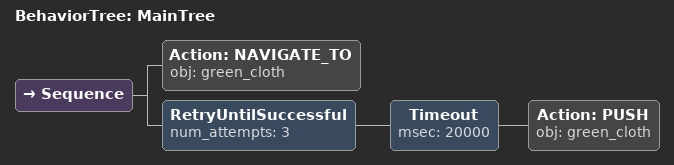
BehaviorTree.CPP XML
<root main_tree_to_execute="MainTree">
  <BehaviorTree ID="MainTree">
    <Sequence>
      <!-- Navigate to green_cloth -->
      <Action ID="NAVIGATE_TO" obj="green_cloth" />
      <!-- Retry PUSH green_cloth up to 3 attempts -->
      <RetryUntilSuccessful num_attempts="3">
        <!-- Timeout: PUSH green_cloth within 20s -->
        <Timeout msec="20000">
          <!-- Push green_cloth forward toward front edge of table -->
          <Action ID="PUSH" obj="green_cloth" />
        </Timeout>
      </RetryUntilSuccessful>
    </Sequence>
  </BehaviorTree>
</root>
